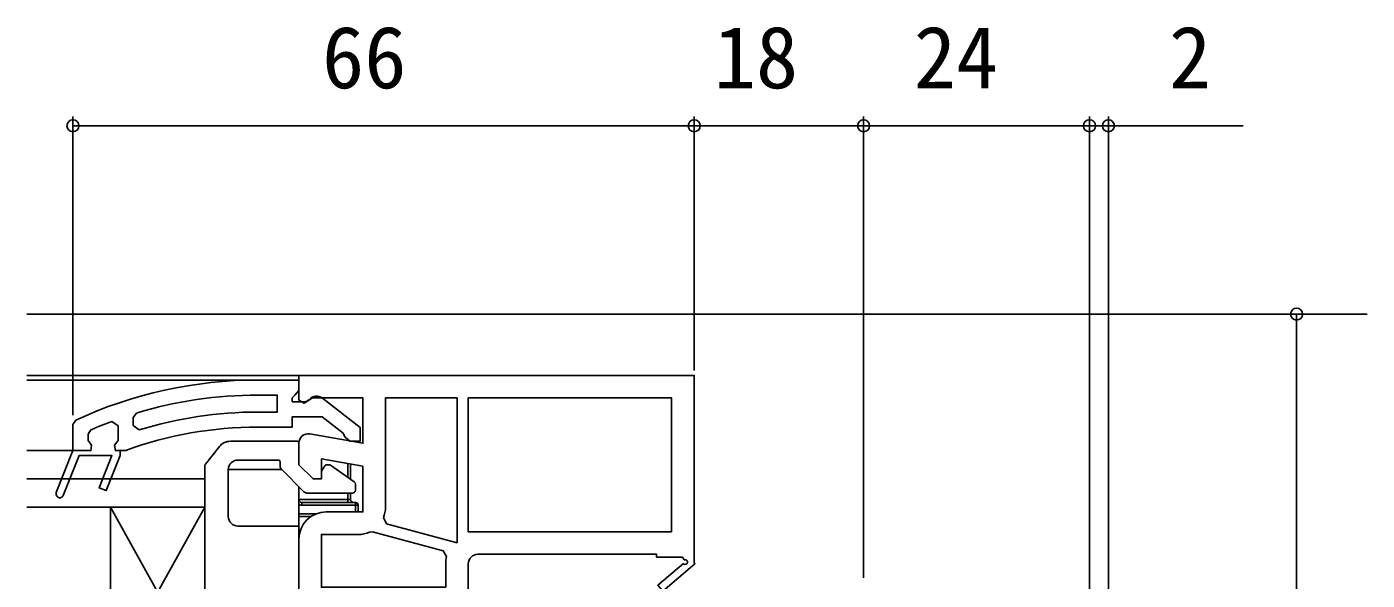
# Model space of a CAD drawing. Units: millimetres, scale not verified. Extents: x -525 to 525, y -783 to 778.
# Drawn here: x -144.8 to -2.4, y -255 to -196.3 of the extents above; entities that cross this region are included whole.
import ezdxf
from ezdxf.enums import TextEntityAlignment as Align

# ---------------------------------------------------------------- set-up
doc = ezdxf.new("R2010")
doc.units = ezdxf.units.MM
doc.header["$LTSCALE"] = 4
for name, color, linetype in [('0-2_YKK_11', 7, 'Continuous'), ('0-3_YKK_12', 2, 'Continuous'), ('0-4_YKK_13', 4, 'Continuous'), ('0-6_YKK_D', 6, 'Continuous')]:
    doc.layers.add(name, color=color, linetype=linetype)
doc.styles.add('ＭＳ ゴシック', font='')
doc.styles.get('ＭＳ ゴシック').set_extended_font_data('MS Gothic')

msp = doc.modelspace()

# ---------------------------------------------------------------- linework, layer by layer
at = {"layer": '0-2_YKK_11'}
msp.add_line((-100.257, -253.295), (-100.257, -255.795), dxfattribs=at)
for points in [[(-115.857, -233.295), (-73.857, -233.295), (-73.857, -253.161), (-73.78, -253.295), (-77.198, -256.2), (-77.716, -255.59), (-74.997, -253.279)], [(-114.684, -239.51), (-109.057, -240.502), (-109.057, -235.695), (-114.414, -235.695), (-115.281, -236.237), (-115.857, -235.918), (-115.857, -233.295)], [(-120.225, -233.792), (-115.857, -233.792), (-115.857, -234.892), (-116.295, -235.388), (-116.557, -235.685), (-116.557, -236.092), (-115.157, -236.092), (-114.757, -235.892)], [(-120.225, -237.192), (-118.157, -237.192), (-118.157, -235.392), (-120.225, -235.392)], [(-113.34, -235.705), (-109.357, -238.817), (-109.357, -240.292), (-110.458, -240.292), (-110.958, -239.816), (-111.149, -239.447), (-113.396, -237.692), (-116.557, -237.692), (-116.557, -238.792), (-120.225, -238.792)], [(-99.057, -235.695), (-99.057, -251.074), (-106.541, -249.069), (-106.874, -248.396)], [(-106.657, -247.295), (-106.657, -235.695), (-99.057, -235.695)], [(-133.102, -237.3), (-133.457, -237.779), (-133.457, -238.615), (-132.809, -239.093)], [(-137.957, -239.086), (-138.257, -239.545), (-138.257, -240.217), (-137.882, -240.701), (-137.957, -241.292), (-139.857, -241.292), (-141.629, -245.744), (-139.857, -241.292), (-139.857, -238.51), (-139.567, -238.056)], [(-140.886, -246.04), (-139.195, -241.792), (-135.718, -241.792), (-137.092, -245.244), (-136.349, -245.54), (-134.857, -241.792), (-134.857, -241.292), (-135.357, -241.292), (-135.432, -240.701), (-135.057, -240.217), (-135.057, -240.192), (-135.057, -238.656), (-135.732, -238.188)], [(-112.957, -247.795), (-109.057, -247.795), (-109.057, -242.94), (-113.457, -242.164), (-113.457, -244.295), (-114.357, -244.295), (-115.857, -242.795), (-115.857, -240.495)], [(-134.24, -241.262), (-134.411, -241.292), (-134.857, -241.292), (-134.857, -241.792), (-136.349, -245.54), (-137.092, -245.244), (-135.718, -241.792), (-139.195, -241.792), (-140.886, -246.04)], [(-100.257, -255.795), (-113.457, -255.795), (-113.457, -250.195), (-109.557, -250.195)], [(-108.366, -249.939), (-108.031, -249.912), (-100.525, -251.923), (-100.168, -252.52)], [(-139.857, -310.295), (-139.857, -290.106), (-142.599, -289.069), (-142.316, -288.321), (-138.418, -289.795), (-137.523, -289.795), (-137.09, -289.545), (-136.657, -289.295), (-135.357, -289.295), (-135.357, -290.295), (-126.357, -290.295), (-126.357, -291.195), (-115.857, -291.195), (-115.857, -250.695)], [(-97.857, -253.295), (-97.857, -294.295), (-100.357, -294.295), (-100.357, -291.295), (-104.557, -291.295), (-104.557, -308.895), (-100.357, -308.895), (-100.357, -307.295), (-97.857, -307.295), (-97.857, -311.295), (-138.857, -311.295)], [(-74.931, -252.901), (-75.108, -252.595), (-77.857, -252.595), (-77.857, -252.295), (-96.857, -252.295)]]:
    msp.add_lwpolyline(points, dxfattribs=at)
msp.add_lwpolyline([(-76.257, -249.895), (-97.857, -249.895), (-97.857, -235.695), (-76.257, -235.695)], close=True, dxfattribs=at)
for centre, radius, start, end in [((-120.225, -279.792), 46, 90.00001, 114.86598), ((-120.225, -279.792), 44.4, 89.99999, 106.86019), ((-113.957, -236.492), 1, 51.91328, 143.13011), ((-120.225, -279.792), 42.6, 89.99999, 107.18277), ((-120.225, -279.791), 44.4, 110.44221, 113.53922), ((-120.225, -279.792), 41, 89.99999, 109.98888), ((-114.857, -240.495), 1, 79.99999, 179.99998), ((-141.257, -245.892), 0.4, 158.30059, 338.30061), ((-141.257, -245.892), 0.4, 158.30059, 338.30061), ((-109.557, -247.295), 2.9, 337.68615, 359.99999), ((-112.957, -250.695), 2.9, 90.00001, 179.99999), ((-109.557, -247.295), 2.9, 269.99996, 294.25263), ((-96.857, -253.295), 3.4, 166.82613, 179.99998), ((-96.857, -253.295), 1, 90.00001, 179.99999), ((-74.806, -253.118), 0.25, 220.35701, 120)]:
    msp.add_arc(centre, radius, start, end, dxfattribs=at)
at = {"layer": '0-3_YKK_12'}
for p, q in [((-2.357, -226.796), (-144.763, -226.796)), ((-144.763, -233.295), (-115.357, -233.295)), ((-144.763, -233.792), (-120.228, -233.792)), ((-144.763, -241.292), (-139.857, -241.292)), ((-144.763, -244.296), (-125.857, -244.296)), ((-125.857, -244.296), (-125.857, -289.296)), ((-144.763, -247.296), (-125.857, -247.296)), ((-135.857, -247.296), (-135.857, -265.296)), ((-125.857, -247.296), (-135.857, -265.296)), ((-125.857, -265.296), (-135.857, -247.296))]:
    msp.add_line(p, q, dxfattribs=at)
at = {"layer": '0-4_YKK_13'}
for p, q in [((-123.136, -240.295), (-116.057, -240.295)), ((-115.837, -240.295), (-115.857, -240.295)), ((-115.857, -240.495), (-115.857, -240.295)), ((-115.857, -240.495), (-115.857, -242.088)), ((-125.791, -242.713), (-124.308, -240.858)), ((-125.857, -289.295), (-125.857, -242.9)), ((-123.357, -243.295), (-123.357, -248.295)), ((-117.686, -243.295), (-123.357, -243.295)), ((-118.057, -242.295), (-122.357, -242.295)), ((-117.857, -242.917), (-117.857, -242.495)), ((-115.332, -245.649), (-117.711, -243.27)), ((-113.457, -243.488), (-113.115, -242.895)), ((-112.942, -242.795), (-112.62, -242.795)), ((-112.506, -242.831), (-109.985, -244.596)), ((-110.657, -242.657), (-110.657, -244.126)), ((-110.357, -244.336), (-110.357, -242.71)), ((-109.857, -244.842), (-109.857, -245.495)), ((-115.857, -245.124), (-115.857, -249.295)), ((-110.157, -245.795), (-114.978, -245.795)), ((-110.657, -245.795), (-110.657, -246.495)), ((-110.357, -246.495), (-110.357, -245.795)), ((-109.857, -246.795), (-115.557, -246.795)), ((-115.557, -246.795), (-115.557, -247.095)), ((-115.557, -247.095), (-109.857, -247.095)), ((-110.657, -246.495), (-110.357, -246.495)), ((-109.857, -247.095), (-109.857, -247.795)), ((-109.557, -247.795), (-109.557, -247.095)), ((-114.015, -247.995), (-115.857, -247.995)), ((-115.857, -248.295), (-114.585, -248.295)), ((-122.357, -249.295), (-115.857, -249.295)), ((-115.857, -249.295), (-115.857, -255.295))]:
    msp.add_line(p, q, dxfattribs=at)
for points in [[(-110.657, -246.795), (-110.657, -246.495), (-115.857, -246.495)], [(-109.557, -247.095), (-109.857, -247.095), (-109.857, -246.795)]]:
    msp.add_lwpolyline(points, dxfattribs=at)
for centre, radius, start, end in [((-123.136, -241.795), 1.5, 90, 141.34019), ((-116.057, -240.495), 0.2, 0, 90), ((-125.557, -242.9), 0.3, 141.34019, 180), ((-122.357, -243.295), 1, 90, 180), ((-118.057, -242.495), 0.2, 0, 90), ((-117.357, -242.917), 0.5, 180, 225), ((-112.942, -242.995), 0.2, 90, 150), ((-112.62, -242.995), 0.2, 55, 90), ((-110.157, -244.842), 0.3, 0, 55), ((-114.978, -245.295), 0.5, 225, 270), ((-110.157, -245.495), 0.3, 270, 0), ((-115.557, -246.495), 0.3, 180, 270), ((-115.557, -246.495), 0.6, 240, 270), ((-110.057, -246.495), 0.3, 180, 270), ((-109.857, -247.095), 0.3, 0, 90), ((-122.357, -248.295), 1, 180, 270)]:
    msp.add_arc(centre, radius, start, end, dxfattribs=at)
at = {"layer": '0-6_YKK_D'}
for p, q in [((-139.857, -237.51), (-139.857, -205.796)), ((-73.857, -232.795), (-73.857, -205.796)), ((-73.857, -232.795), (-73.857, -205.796)), ((-55.857, -254.795), (-55.857, -205.796)), ((-55.857, -254.795), (-55.857, -205.796)), ((-31.858, -259.513), (-31.858, -205.796)), ((-31.858, -259.513), (-31.858, -205.796)), ((-29.857, -339.496), (-29.857, -205.796)), ((-73.857, -206.796), (-139.857, -206.796)), ((-73.857, -206.796), (-55.857, -206.796)), ((-55.857, -206.796), (-31.858, -206.796)), ((-31.858, -206.796), (-34.408, -206.796)), ((-31.858, -206.796), (-29.857, -206.796)), ((-29.857, -206.796), (-15.541, -206.796)), ((-9.857, -226.796), (-9.857, -341.796))]:
    msp.add_line(p, q, dxfattribs=at)
for centre in [(-139.857, -206.796), (-73.857, -206.796), (-73.857, -206.796), (-55.857, -206.796), (-55.857, -206.796), (-31.858, -206.796), (-31.858, -206.796), (-29.857, -206.796), (-9.857, -226.796)]:
    msp.add_circle(centre, 0.637, dxfattribs=at)

# ---------------------------------------------------------------- texts
at = {"layer": '0-6_YKK_D', "style": 'ＭＳ ゴシック'}
for s, p in [('66', (-113.403, -204.796)), ('18', (-71.786, -204.796)), ('24', (-50.531, -204.796)), ('2', (-23.422, -204.796))]:
    msp.add_text(s, height=6.598, dxfattribs=at).set_placement(p, align=Align.BOTTOM_LEFT)

doc.saveas('drawing.dxf')
